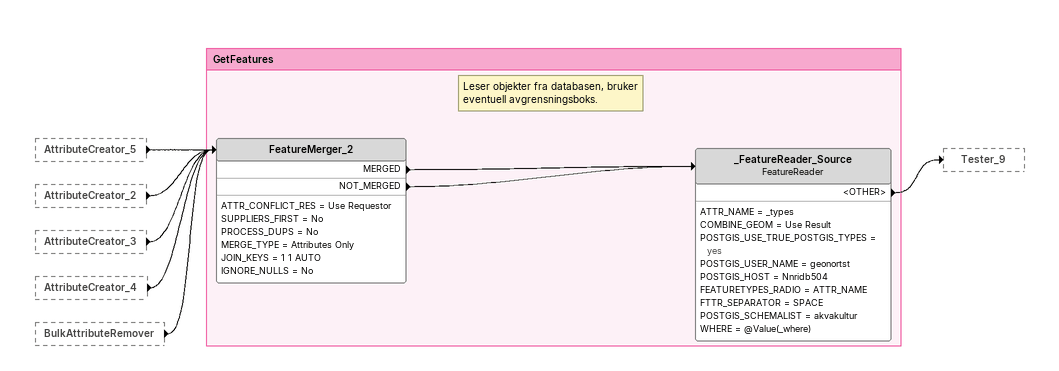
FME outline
AttributeCreator_5 [outside]
    -> FeatureMerger_2
AttributeCreator_2 [outside]
    -> FeatureMerger_2
AttributeCreator_3 [outside]
    -> FeatureMerger_2
AttributeCreator_4 [outside]
    -> FeatureMerger_2
BulkAttributeRemover [outside]
    -> FeatureMerger_2

Bookmark: GetFeatures
FeatureMerger_2
    ATTR_CONFLICT_RES = Use Requestor
    SUPPLIERS_FIRST = No
    PROCESS_DUPS = No
    MERGE_TYPE = Attributes Only
    JOIN_KEYS = 1 1 AUTO
    IGNORE_NULLS = No
    MERGED -> _FeatureReader_Source
    NOT_MERGED -> _FeatureReader_Source
Note: Leser objekter fra databasen, bruker eventuell avgrensningsboks.
_FeatureReader_Source: FeatureReader
    ATTR_NAME = _types
    COMBINE_GEOM = Use Result
    POSTGIS_USE_TRUE_POSTGIS_TYPES = yes
    POSTGIS_USER_NAME = geonortst
    POSTGIS_HOST = Nnridb504
    FEATURETYPES_RADIO = ATTR_NAME
    FTTR_SEPARATOR = SPACE
    POSTGIS_SCHEMALIST = akvakultur
    WHERE = @Value(_where)
    <OTHER> -> Tester_9
